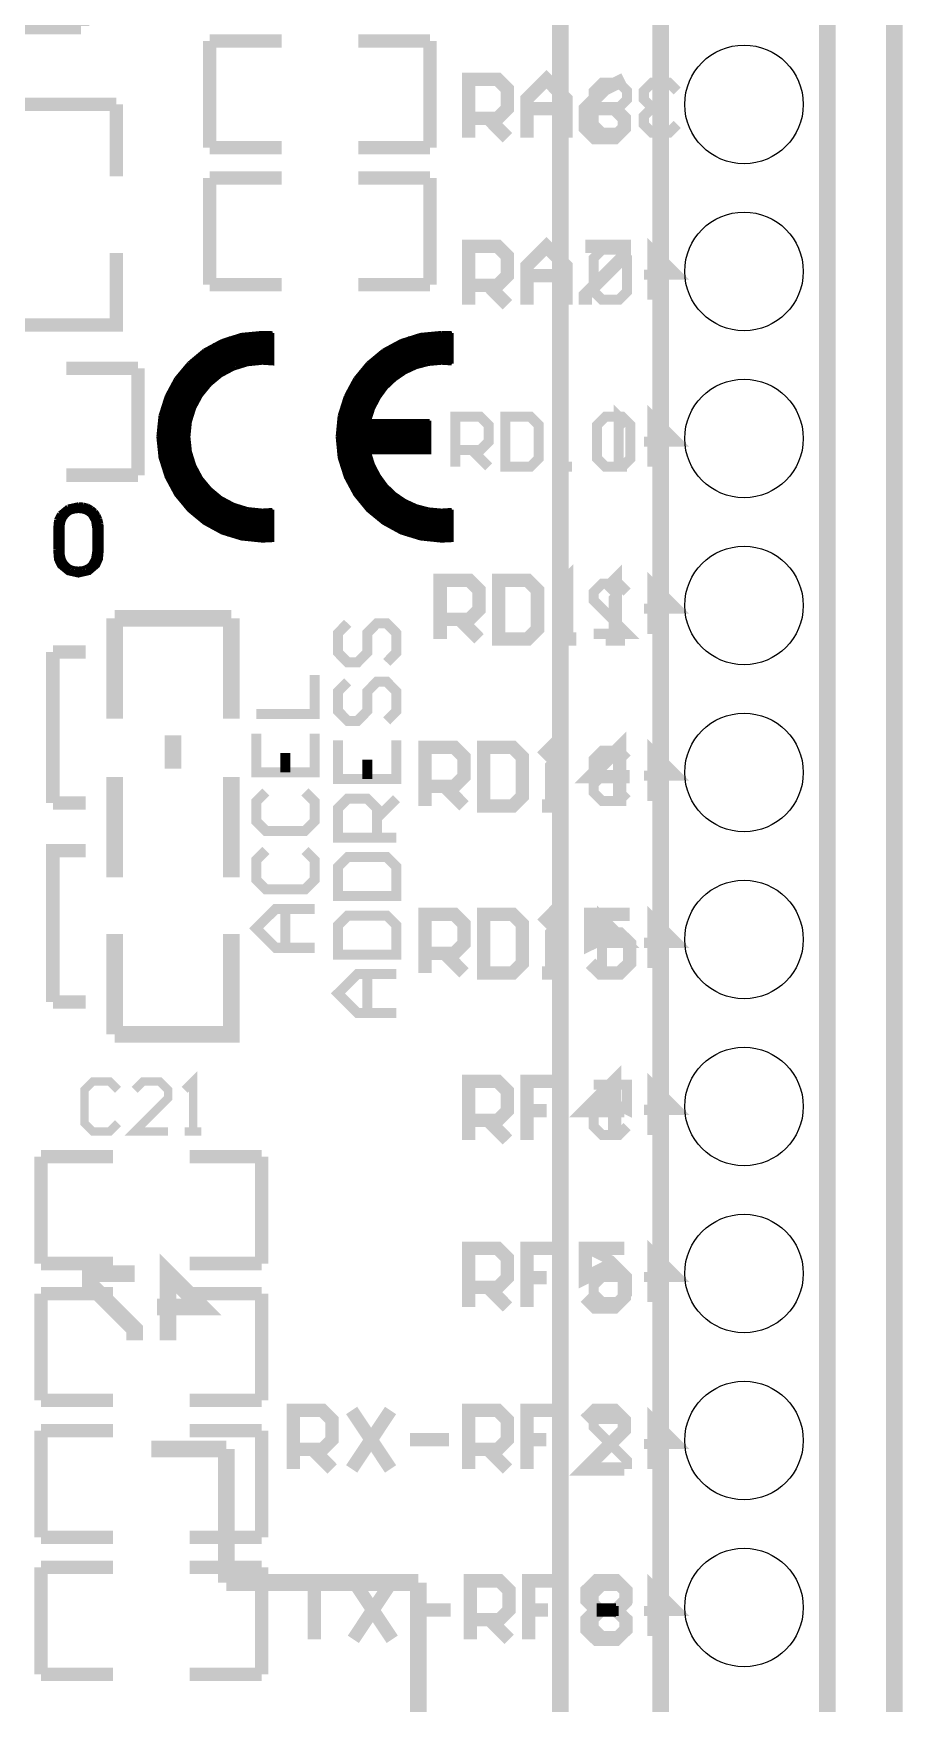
# Model space of a CAD drawing. Extents: x -0.81 to 1.58, y -0.19 to 3.
# Drawn here: x 1.059 to 1.58, y 0.552 to 1.553 of the extents above; entities that cross this region are included whole.
import ezdxf

# ---------------------------------------------------------------- set-up
doc = ezdxf.new("R2010")
doc.units = 0
doc.layers.get('0').update_dxf_attribs({"linetype": 'CONTINUOUS'})
for name, color, linetype in [('MIKROMEDIAFORDSPIC33EP_V100_GM1', 12, 'CONTINUOUS'), ('MIKROMEDIAFORPIC32_V110_GBO', 3, 'CONTINUOUS'), ('MIKROMEDIAFORPIC32_V110_GBS', 5, 'CONTINUOUS'), ('MIKROMEDIAFORPIC32_V110_GKO', 9, 'CONTINUOUS'), ('MIKROMEDIAFORPIC32_V110_GTO', 11, 'CONTINUOUS')]:
    doc.layers.add(name, color=color, linetype=linetype)

# ---------------------------------------------------------------- blocks, each defined once
blk = doc.blocks.new('ROUND_209')
blk.add_circle((0, 0), 0.0355)

msp = doc.modelspace()

# ---------------------------------------------------------------- linework, layer by layer
at = {"layer": 'MIKROMEDIAFORDSPIC33EP_V100_GM1', "const_width": 0.01}
for points in [[(1.375, 0.095), (1.375, 2.825)], [(1.13, 0.705), (1.175, 0.705)], [(1.175, 0.625), (1.175, 0.705)], [(1.175, 0.625), (1.29, 0.625)], [(1.29, 0.515), (1.29, 0.625)]]:
    msp.add_lwpolyline(points, dxfattribs=at)
at = {"layer": 'MIKROMEDIAFORPIC32_V110_GBO'}
for points, const_width in [([(1.415, 1.498), (1.41, 1.493), (1.4, 1.493), (1.395, 1.498), (1.395, 1.518), (1.4, 1.523), (1.41, 1.523), (1.415, 1.518), (1.415, 1.513), (1.41, 1.508), (1.395, 1.508)], 0.006), ([(1.445, 1.518), (1.44, 1.523), (1.43, 1.523), (1.425, 1.518), (1.425, 1.513), (1.43, 1.508), (1.435, 1.508), (1.43, 1.508), (1.425, 1.503), (1.425, 1.498), (1.43, 1.493), (1.44, 1.493), (1.445, 1.498)], 0.006), ([(1.43, 1.393), (1.43, 1.423), (1.445, 1.408), (1.425, 1.408)], 0.006), ([(1.415, 1.418), (1.41, 1.423), (1.4, 1.423), (1.395, 1.418), (1.395, 1.398), (1.4, 1.393), (1.41, 1.393), (1.415, 1.398), (1.415, 1.418)], 0.006), ([(1.415, 1.293), (1.405, 1.293), (1.41, 1.293), (1.41, 1.323), (1.415, 1.318)], 0.006), ([(1.43, 1.293), (1.43, 1.323), (1.445, 1.308), (1.425, 1.308)], 0.006), ([(1.43, 1.193), (1.43, 1.223), (1.445, 1.208), (1.425, 1.208)], 0.006), ([(1.395, 1.193), (1.415, 1.193), (1.395, 1.213), (1.395, 1.218), (1.4, 1.223), (1.41, 1.223), (1.415, 1.218)], 0.006), ([(1.43, 1.093), (1.43, 1.123), (1.445, 1.108), (1.425, 1.108)], 0.006), ([(1.415, 1.118), (1.41, 1.123), (1.4, 1.123), (1.395, 1.118), (1.395, 1.113), (1.4, 1.108), (1.405, 1.108), (1.4, 1.108), (1.395, 1.103), (1.395, 1.098), (1.4, 1.093), (1.41, 1.093), (1.415, 1.098)], 0.006), ([(1.4, 0.993), (1.4, 1.023), (1.415, 1.008), (1.395, 1.008)], 0.006), ([(1.43, 0.993), (1.43, 1.023), (1.445, 1.008), (1.425, 1.008)], 0.006), ([(1.43, 0.893), (1.43, 0.923), (1.445, 0.908), (1.425, 0.908)], 0.006), ([(1.395, 0.923), (1.415, 0.923), (1.415, 0.908), (1.405, 0.913), (1.4, 0.913), (1.395, 0.908), (1.395, 0.898), (1.4, 0.893), (1.41, 0.893), (1.415, 0.898)], 0.006), ([(1.43, 0.793), (1.43, 0.823), (1.445, 0.808), (1.425, 0.808)], 0.006), ([(1.14, 0.77), (1.14, 0.81), (1.16, 0.79), (1.1333, 0.79)], 0.01), ([(1.395, 0.823), (1.405, 0.818), (1.415, 0.808), (1.415, 0.798), (1.41, 0.793), (1.4, 0.793), (1.395, 0.798), (1.395, 0.803), (1.4, 0.808), (1.415, 0.808)], 0.006), ([(1.12, 0.81), (1.0934, 0.81), (1.0934, 0.8033), (1.12, 0.7767), (1.12, 0.77)], 0.01), ([(1.43, 0.693), (1.43, 0.723), (1.445, 0.708), (1.425, 0.708)], 0.006), ([(1.415, 0.723), (1.395, 0.723), (1.395, 0.718), (1.415, 0.698), (1.415, 0.693)], 0.006), ([(1.13, 0.705), (1.175, 0.705)], 0.01), ([(1.175, 0.625), (1.175, 0.705)], 0.01), ([(1.43, 0.593), (1.43, 0.623), (1.445, 0.608), (1.425, 0.608)], 0.006), ([(1.175, 0.625), (1.29, 0.625)], 0.01), ([(1.29, 0.515), (1.29, 0.625)], 0.01), ([(1.415, 0.618), (1.41, 0.623), (1.4, 0.623), (1.395, 0.618), (1.395, 0.613), (1.4, 0.608), (1.395, 0.603), (1.395, 0.598), (1.4, 0.593), (1.41, 0.593), (1.415, 0.598), (1.415, 0.603), (1.41, 0.608), (1.415, 0.613), (1.415, 0.618)], 0.006), ([(1.41, 0.608), (1.4, 0.608)], 0.006)]:
    msp.add_lwpolyline(points, dxfattribs=dict(at, const_width=const_width))
at = {"layer": 'MIKROMEDIAFORPIC32_V110_GKO', "const_width": 0.01}
msp.add_lwpolyline([(1.575, 0.01), (1.575, 2.91)], dxfattribs=at)
at = {"layer": 'MIKROMEDIAFORPIC32_V110_GTO'}
for points, const_width in [([(1.435, 2.76), (1.435, 0.16)], 0.01), ([(1.535, 0.16), (1.535, 2.76)], 0.01), ([(1.0879, 1.607), (1.0879, 1.557)], 0.01), ([(1.0379, 1.557), (1.0879, 1.557)], 0.01), ([(1.165, 1.548), (1.208, 1.548)], 0.008), ([(1.165, 1.484), (1.165, 1.548)], 0.008), ([(1.254, 1.548), (1.297, 1.548)], 0.008), ([(1.297, 1.484), (1.297, 1.548)], 0.008), ([(1.355, 1.49), (1.355, 1.5133), (1.3667, 1.525), (1.3783, 1.5133), (1.3783, 1.49), (1.3783, 1.5075), (1.355, 1.5075)], 0.008), ([(1.32, 1.49), (1.32, 1.525), (1.3375, 1.525), (1.3433, 1.5192), (1.3433, 1.5075), (1.3375, 1.5017), (1.32, 1.5017)], 0.008), ([(1.4133, 1.525), (1.4016, 1.5192), (1.39, 1.5075), (1.39, 1.4958), (1.3958, 1.49), (1.4075, 1.49), (1.4133, 1.4958), (1.4133, 1.5017), (1.4075, 1.5075), (1.39, 1.5075)], 0.008), ([(1.045, 1.51), (1.109, 1.51)], 0.008), ([(1.109, 1.467), (1.109, 1.51)], 0.008), ([(1.3317, 1.5017), (1.3433, 1.49)], 0.008), ([(1.165, 1.484), (1.208, 1.484)], 0.008), ([(1.254, 1.484), (1.297, 1.484)], 0.008), ([(1.165, 1.466), (1.208, 1.466)], 0.008), ([(1.165, 1.402), (1.165, 1.466)], 0.008), ([(1.254, 1.466), (1.297, 1.466)], 0.008), ([(1.297, 1.402), (1.297, 1.466)], 0.008), ([(1.355, 1.39), (1.355, 1.4133), (1.3667, 1.425), (1.3783, 1.4133), (1.3783, 1.39), (1.3783, 1.4075), (1.355, 1.4075)], 0.008), ([(1.045, 1.378), (1.109, 1.378), (1.109, 1.421)], 0.008), ([(1.32, 1.39), (1.32, 1.425), (1.3375, 1.425), (1.3433, 1.4192), (1.3433, 1.4075), (1.3375, 1.4017), (1.32, 1.4017)], 0.008), ([(1.39, 1.425), (1.4133, 1.425), (1.4133, 1.4192), (1.39, 1.3958), (1.39, 1.39)], 0.008), ([(1.165, 1.402), (1.208, 1.402)], 0.008), ([(1.254, 1.402), (1.297, 1.402)], 0.008), ([(1.3317, 1.4017), (1.3433, 1.39)], 0.008), ([(1.1524, 1.311), (1.1533, 1.3199), (1.1559, 1.3282), (1.1599, 1.3356), (1.1653, 1.3422), (1.1718, 1.3476), (1.1793, 1.3516), (1.1876, 1.3542), (1.1965, 1.3551), (1.2026, 1.3547), (1.2026, 1.3732)], 0.002), ([(1.1722, 1.3685), (1.1839, 1.3722)], 0.002), ([(1.1764, 1.3701), (1.2026, 1.3701)], 0.002), ([(1.1837, 1.3721), (1.2026, 1.3721)], 0.002), ([(1.1839, 1.3722), (1.1965, 1.3734)], 0.002), ([(1.1965, 1.3734), (1.2026, 1.3732)], 0.002), ([(1.2795, 1.3685), (1.2912, 1.3722)], 0.002), ([(1.2837, 1.3701), (1.31, 1.3701)], 0.002), ([(1.291, 1.3721), (1.31, 1.3721)], 0.002), ([(1.2912, 1.3722), (1.3038, 1.3734)], 0.002), ([(1.3038, 1.3734), (1.31, 1.3732)], 0.002), ([(1.31, 1.3732), (1.31, 1.3547)], 0.002), ([(1.1524, 1.3551), (1.1616, 1.3628)], 0.002), ([(1.158, 1.3601), (1.2026, 1.3601)], 0.002), ([(1.1607, 1.3621), (1.2026, 1.3621)], 0.002), ([(1.1616, 1.3628), (1.1722, 1.3685)], 0.002), ([(1.1637, 1.3641), (1.2026, 1.3641)], 0.002), ([(1.1672, 1.3661), (1.2026, 1.3661)], 0.002), ([(1.1713, 1.3681), (1.2026, 1.3681)], 0.002), ([(1.2596, 1.3551), (1.2689, 1.3628)], 0.002), ([(1.2653, 1.3601), (1.31, 1.3601)], 0.002), ([(1.268, 1.3621), (1.31, 1.3621)], 0.002), ([(1.2689, 1.3628), (1.2795, 1.3685)], 0.002), ([(1.271, 1.3641), (1.31, 1.3641)], 0.002), ([(1.2745, 1.3661), (1.31, 1.3661)], 0.002), ([(1.2786, 1.3681), (1.31, 1.3681)], 0.002), ([(1.079, 1.352), (1.122, 1.352)], 0.008), ([(1.122, 1.288), (1.122, 1.352)], 0.008), ([(1.1447, 1.3459), (1.1524, 1.3551)], 0.002), ([(1.1479, 1.3501), (1.1761, 1.3501)], 0.002), ([(1.1496, 1.3521), (1.1806, 1.3521)], 0.002), ([(1.1514, 1.3541), (1.1872, 1.3541)], 0.002), ([(1.1534, 1.3561), (1.2026, 1.3561)], 0.002), ([(1.1556, 1.3581), (1.2026, 1.3581)], 0.002), ([(1.252, 1.3459), (1.2596, 1.3551)], 0.002), ([(1.2552, 1.3501), (1.2835, 1.3501)], 0.002), ([(1.2568, 1.3521), (1.2879, 1.3521)], 0.002), ([(1.2587, 1.3541), (1.2945, 1.3541)], 0.002), ([(1.2607, 1.3561), (1.31, 1.3561)], 0.002), ([(1.2607, 1.3206), (1.263, 1.3277), (1.2664, 1.3343), (1.2707, 1.3402), (1.276, 1.3452), (1.2821, 1.3494), (1.2888, 1.3525), (1.2961, 1.3544), (1.3038, 1.3551), (1.31, 1.3547)], 0.002), ([(1.2629, 1.3581), (1.31, 1.3581)], 0.002), ([(1.139, 1.3353), (1.1447, 1.3459)], 0.002), ([(1.1413, 1.3401), (1.1634, 1.3401)], 0.002), ([(1.1424, 1.3421), (1.1653, 1.3421)], 0.002), ([(1.1436, 1.3441), (1.1674, 1.3441)], 0.002), ([(1.1449, 1.3461), (1.1698, 1.3461)], 0.002), ([(1.1463, 1.3481), (1.1727, 1.3481)], 0.002), ([(1.2463, 1.3353), (1.252, 1.3459)], 0.002), ([(1.2486, 1.3401), (1.2707, 1.3401)], 0.002), ([(1.2497, 1.3421), (1.2726, 1.3421)], 0.002), ([(1.2509, 1.3441), (1.2747, 1.3441)], 0.002), ([(1.2522, 1.3461), (1.2772, 1.3461)], 0.002), ([(1.2536, 1.3481), (1.28, 1.3481)], 0.002), ([(1.1353, 1.3236), (1.139, 1.3353)], 0.002), ([(1.137, 1.3301), (1.1568, 1.3301)], 0.002), ([(1.1377, 1.3321), (1.1578, 1.3321)], 0.002), ([(1.1385, 1.3341), (1.159, 1.3341)], 0.002), ([(1.1393, 1.3361), (1.1603, 1.3361)], 0.002), ([(1.1403, 1.3381), (1.1617, 1.3381)], 0.002), ([(1.2426, 1.3236), (1.2463, 1.3353)], 0.002), ([(1.2444, 1.3301), (1.2641, 1.3301)], 0.002), ([(1.245, 1.3321), (1.2651, 1.3321)], 0.002), ([(1.2458, 1.3341), (1.2663, 1.3341)], 0.002), ([(1.2466, 1.3361), (1.2676, 1.3361)], 0.002), ([(1.2476, 1.3381), (1.2691, 1.3381)], 0.002), ([(1.372, 1.293), (1.382, 1.293), (1.377, 1.293), (1.377, 1.323), (1.372, 1.318)], 0.006), ([(1.134, 1.311), (1.1353, 1.3236)], 0.002), ([(1.1347, 1.3201), (1.1533, 1.3201)], 0.002), ([(1.135, 1.3221), (1.1538, 1.3221)], 0.002), ([(1.1354, 1.3241), (1.1544, 1.3241)], 0.002), ([(1.1359, 1.3261), (1.1551, 1.3261)], 0.002), ([(1.1364, 1.3281), (1.1559, 1.3281)], 0.002), ([(1.2414, 1.311), (1.2426, 1.3236)], 0.002), ([(1.242, 1.3201), (1.2968, 1.3201)], 0.002), ([(1.2424, 1.3221), (1.2611, 1.3221)], 0.002), ([(1.2427, 1.3241), (1.2617, 1.3241)], 0.002), ([(1.2432, 1.3261), (1.2624, 1.3261)], 0.002), ([(1.2437, 1.3281), (1.2632, 1.3281)], 0.002), ([(1.2607, 1.3015), (1.2968, 1.3015), (1.2968, 1.3206)], 0.002), ([(1.2607, 1.3206), (1.2968, 1.3206)], 0.002), ([(1.312, 1.293), (1.312, 1.323), (1.327, 1.323), (1.332, 1.318), (1.332, 1.308), (1.327, 1.303), (1.312, 1.303)], 0.006), ([(1.342, 1.323), (1.342, 1.293), (1.357, 1.293), (1.362, 1.298), (1.362, 1.318), (1.357, 1.323), (1.342, 1.323)], 0.006), ([(1.397, 1.318), (1.402, 1.323), (1.412, 1.323), (1.417, 1.318), (1.417, 1.298), (1.412, 1.293), (1.402, 1.293), (1.397, 1.298), (1.397, 1.318)], 0.006), ([(1.134, 1.311), (1.1353, 1.2985), (1.139, 1.2868), (1.1447, 1.2762), (1.1524, 1.2669), (1.1616, 1.2593), (1.1722, 1.2535), (1.1839, 1.2499), (1.1965, 1.2486), (1.2026, 1.2489), (1.2026, 1.2674)], 0.002), ([(1.1341, 1.3141), (1.1525, 1.3141)], 0.002), ([(1.1341, 1.3121), (1.1524, 1.3121)], 0.002), ([(1.1341, 1.3101), (1.1524, 1.3101)], 0.002), ([(1.1343, 1.3161), (1.1527, 1.3161)], 0.002), ([(1.1345, 1.3181), (1.153, 1.3181)], 0.002), ([(1.1524, 1.311), (1.1533, 1.3022)], 0.002), ([(1.2414, 1.3141), (1.2968, 1.3141)], 0.002), ([(1.2414, 1.3121), (1.2968, 1.3121)], 0.002), ([(1.2414, 1.311), (1.2426, 1.2985), (1.2463, 1.2868), (1.252, 1.2762), (1.2596, 1.2669), (1.2689, 1.2593), (1.2795, 1.2535), (1.2912, 1.2499), (1.3038, 1.2486), (1.31, 1.2489), (1.31, 1.2674)], 0.002), ([(1.2414, 1.3101), (1.2968, 1.3101)], 0.002), ([(1.2416, 1.3161), (1.2968, 1.3161)], 0.002), ([(1.2418, 1.3181), (1.2968, 1.3181)], 0.002), ([(1.1341, 1.3081), (1.1525, 1.3081)], 0.002), ([(1.1342, 1.3061), (1.1527, 1.3061)], 0.002), ([(1.1344, 1.3041), (1.1529, 1.3041)], 0.002), ([(1.1347, 1.3021), (1.1533, 1.3021)], 0.002), ([(1.135, 1.3001), (1.1538, 1.3001)], 0.002), ([(1.1533, 1.3022), (1.1559, 1.2939)], 0.002), ([(1.2414, 1.3081), (1.2968, 1.3081)], 0.002), ([(1.2416, 1.3061), (1.2968, 1.3061)], 0.002), ([(1.2417, 1.3041), (1.2968, 1.3041)], 0.002), ([(1.242, 1.3021), (1.2968, 1.3021)], 0.002), ([(1.2423, 1.3001), (1.2611, 1.3001)], 0.002), ([(1.2607, 1.3015), (1.263, 1.2943)], 0.002), ([(1.322, 1.303), (1.332, 1.293)], 0.006), ([(1.079, 1.288), (1.122, 1.288)], 0.008), ([(1.1354, 1.2981), (1.1543, 1.2981)], 0.002), ([(1.1359, 1.2961), (1.155, 1.2961)], 0.002), ([(1.1364, 1.2941), (1.1558, 1.2941)], 0.002), ([(1.137, 1.2921), (1.1567, 1.2921)], 0.002), ([(1.1377, 1.2901), (1.1577, 1.2901)], 0.002), ([(1.1559, 1.2939), (1.1599, 1.2864)], 0.002), ([(1.2427, 1.2981), (1.2616, 1.2981)], 0.002), ([(1.2432, 1.2961), (1.2623, 1.2961)], 0.002), ([(1.2437, 1.2941), (1.2631, 1.2941)], 0.002), ([(1.2443, 1.2921), (1.264, 1.2921)], 0.002), ([(1.245, 1.2901), (1.265, 1.2901)], 0.002), ([(1.263, 1.2943), (1.2664, 1.2878)], 0.002), ([(1.1384, 1.2881), (1.1589, 1.2881)], 0.002), ([(1.1393, 1.2861), (1.1602, 1.2861)], 0.002), ([(1.1402, 1.2841), (1.1616, 1.2841)], 0.002), ([(1.1412, 1.2821), (1.1633, 1.2821)], 0.002), ([(1.1423, 1.2801), (1.1651, 1.2801)], 0.002), ([(1.1599, 1.2864), (1.1653, 1.2799)], 0.002), ([(1.1653, 1.2799), (1.1718, 1.2745)], 0.002), ([(1.2457, 1.2881), (1.2661, 1.2881)], 0.002), ([(1.2466, 1.2861), (1.2674, 1.2861)], 0.002), ([(1.2475, 1.2841), (1.2689, 1.2841)], 0.002), ([(1.2485, 1.2821), (1.2705, 1.2821)], 0.002), ([(1.2496, 1.2801), (1.2724, 1.2801)], 0.002), ([(1.2664, 1.2878), (1.2707, 1.2819)], 0.002), ([(1.2707, 1.2819), (1.276, 1.2768)], 0.002), ([(1.0751, 1.2649), (1.08, 1.2689)], 0.003), ([(1.08, 1.2689), (1.0863, 1.2703)], 0.003), ([(1.0801, 1.269), (1.0928, 1.269)], 0.003), ([(1.0863, 1.2703), (1.0893, 1.2701)], 0.003), ([(1.0893, 1.2701), (1.092, 1.2694)], 0.003), ([(1.092, 1.2694), (1.0944, 1.2681)], 0.003), ([(1.1435, 1.2781), (1.1672, 1.2781)], 0.002), ([(1.1448, 1.2761), (1.1696, 1.2761)], 0.002), ([(1.1462, 1.2741), (1.1725, 1.2741)], 0.002), ([(1.1477, 1.2721), (1.1759, 1.2721)], 0.002), ([(1.1494, 1.2701), (1.1802, 1.2701)], 0.002), ([(1.1718, 1.2745), (1.1793, 1.2705)], 0.002), ([(1.1793, 1.2705), (1.1876, 1.2679)], 0.002), ([(1.2508, 1.2781), (1.2745, 1.2781)], 0.002), ([(1.2521, 1.2761), (1.2769, 1.2761)], 0.002), ([(1.2535, 1.2741), (1.2798, 1.2741)], 0.002), ([(1.255, 1.2721), (1.2831, 1.2721)], 0.002), ([(1.2567, 1.2701), (1.2875, 1.2701)], 0.002), ([(1.276, 1.2768), (1.2821, 1.2727)], 0.002), ([(1.2821, 1.2727), (1.2888, 1.2696)], 0.002), ([(1.2888, 1.2696), (1.2961, 1.2677)], 0.002), ([(1.0727, 1.2553), (1.0732, 1.2612)], 0.003), ([(1.073, 1.26), (1.0771, 1.26)], 0.003), ([(1.0732, 1.2612), (1.0751, 1.2649)], 0.003), ([(1.0739, 1.263), (1.0784, 1.263)], 0.003), ([(1.076, 1.266), (1.0821, 1.266)], 0.003), ([(1.0766, 1.2424), (1.0766, 1.2561), (1.0767, 1.2585), (1.0772, 1.2606), (1.078, 1.2624), (1.0792, 1.2639), (1.0806, 1.2652), (1.0822, 1.2661), (1.0842, 1.2666), (1.0863, 1.2668), (1.0885, 1.2666), (1.0904, 1.2661), (1.092, 1.2652), (1.0935, 1.264), (1.0954, 1.2606), (1.0961, 1.2562)], 0.003), ([(1.0905, 1.266), (1.0967, 1.266)], 0.003), ([(1.0942, 1.263), (1.0986, 1.263)], 0.003), ([(1.0944, 1.2681), (1.0964, 1.2664)], 0.003), ([(1.0956, 1.26), (1.0996, 1.26)], 0.003), ([(1.0964, 1.2664), (1.098, 1.2642)], 0.003), ([(1.098, 1.2642), (1.0991, 1.2617)], 0.003), ([(1.0991, 1.2617), (1.0998, 1.2588)], 0.003), ([(1.0998, 1.2588), (1.1, 1.2555)], 0.003), ([(1.1512, 1.2681), (1.1866, 1.2681)], 0.002), ([(1.1532, 1.2661), (1.2026, 1.2661)], 0.002), ([(1.1554, 1.2641), (1.2026, 1.2641)], 0.002), ([(1.1578, 1.2621), (1.2026, 1.2621)], 0.002), ([(1.1604, 1.2601), (1.2026, 1.2601)], 0.002), ([(1.1876, 1.2679), (1.1965, 1.267)], 0.002), ([(1.1965, 1.267), (1.2026, 1.2674)], 0.002), ([(1.2585, 1.2681), (1.2939, 1.2681)], 0.002), ([(1.2605, 1.2661), (1.31, 1.2661)], 0.002), ([(1.2627, 1.2641), (1.31, 1.2641)], 0.002), ([(1.265, 1.2621), (1.31, 1.2621)], 0.002), ([(1.2677, 1.2601), (1.31, 1.2601)], 0.002), ([(1.2961, 1.2677), (1.3038, 1.267)], 0.002), ([(1.3038, 1.267), (1.31, 1.2674)], 0.002), ([(1.0727, 1.257), (1.0766, 1.257)], 0.003), ([(1.0727, 1.2433), (1.0732, 1.2375), (1.075, 1.2337), (1.08, 1.2296), (1.0863, 1.2282), (1.0929, 1.2297), (1.0978, 1.2339), (1.0995, 1.2377), (1.1, 1.2431), (1.1, 1.2555)], 0.003), ([(1.0727, 1.2433), (1.0727, 1.2553)], 0.003), ([(1.0727, 1.254), (1.0766, 1.254)], 0.003), ([(1.0727, 1.251), (1.0766, 1.251)], 0.003), ([(1.096, 1.257), (1.1, 1.257)], 0.003), ([(1.0961, 1.2423), (1.0961, 1.2562)], 0.003), ([(1.0961, 1.254), (1.1, 1.254)], 0.003), ([(1.0961, 1.251), (1.1, 1.251)], 0.003), ([(1.1634, 1.2581), (1.2026, 1.2581)], 0.002), ([(1.1668, 1.2561), (1.2026, 1.2561)], 0.002), ([(1.1708, 1.2541), (1.2026, 1.2541)], 0.002), ([(1.1758, 1.2521), (1.2026, 1.2521)], 0.002), ([(1.1827, 1.2501), (1.2026, 1.2501)], 0.002), ([(1.2707, 1.2581), (1.31, 1.2581)], 0.002), ([(1.2741, 1.2561), (1.31, 1.2561)], 0.002), ([(1.2781, 1.2541), (1.31, 1.2541)], 0.002), ([(1.2831, 1.2521), (1.31, 1.2521)], 0.002), ([(1.29, 1.2501), (1.31, 1.2501)], 0.002), ([(1.0727, 1.248), (1.0766, 1.248)], 0.003), ([(1.0727, 1.245), (1.0766, 1.245)], 0.003), ([(1.0727, 1.242), (1.0766, 1.242)], 0.003), ([(1.0729, 1.239), (1.0769, 1.239)], 0.003), ([(1.0766, 1.2424), (1.0767, 1.24)], 0.003), ([(1.0767, 1.24), (1.0772, 1.2379)], 0.003), ([(1.0954, 1.2379), (1.0961, 1.2423)], 0.003), ([(1.0957, 1.239), (1.0998, 1.239)], 0.003), ([(1.0961, 1.248), (1.1, 1.248)], 0.003), ([(1.0961, 1.245), (1.1, 1.245)], 0.003), ([(1.0961, 1.242), (1.1, 1.242)], 0.003), ([(1.0737, 1.236), (1.0781, 1.236)], 0.003), ([(1.0756, 1.233), (1.0811, 1.233)], 0.003), ([(1.0772, 1.2379), (1.078, 1.2361)], 0.003), ([(1.078, 1.2361), (1.0792, 1.2346)], 0.003), ([(1.0792, 1.2346), (1.0806, 1.2333)], 0.003), ([(1.0793, 1.23), (1.0935, 1.23)], 0.003), ([(1.0806, 1.2333), (1.0822, 1.2325)], 0.003), ([(1.0822, 1.2325), (1.0842, 1.2319)], 0.003), ([(1.0842, 1.2319), (1.0863, 1.2318)], 0.003), ([(1.0863, 1.2318), (1.0885, 1.2319)], 0.003), ([(1.0885, 1.2319), (1.0904, 1.2325)], 0.003), ([(1.0904, 1.2325), (1.0921, 1.2333)], 0.003), ([(1.0915, 1.233), (1.0971, 1.233)], 0.003), ([(1.0921, 1.2333), (1.0935, 1.2345)], 0.003), ([(1.0935, 1.2345), (1.0954, 1.2379)], 0.003), ([(1.0946, 1.236), (1.099, 1.236)], 0.003), ([(1.373, 1.19), (1.3846, 1.19), (1.3788, 1.19), (1.3788, 1.225), (1.373, 1.2192)], 0.008), ([(1.4021, 1.19), (1.4138, 1.19), (1.408, 1.19), (1.408, 1.225), (1.4021, 1.2192)], 0.008), ([(1.303, 1.19), (1.303, 1.225), (1.3205, 1.225), (1.3263, 1.2192), (1.3263, 1.2075), (1.3205, 1.2017), (1.303, 1.2017)], 0.008), ([(1.338, 1.225), (1.338, 1.19), (1.3555, 1.19), (1.3613, 1.1958), (1.3613, 1.2192), (1.3555, 1.225), (1.338, 1.225)], 0.008), ([(1.108, 1.2022), (1.178, 1.2022)], 0.01), ([(1.108, 1.1422), (1.108, 1.2022)], 0.01), ([(1.178, 1.1422), (1.178, 1.2022)], 0.01), ([(1.2476, 1.1993), (1.2418, 1.1934), (1.2418, 1.1818), (1.2476, 1.1759), (1.2535, 1.1759), (1.2593, 1.1818), (1.2593, 1.1934), (1.2651, 1.1993), (1.271, 1.1993), (1.2768, 1.1934), (1.2768, 1.1818), (1.271, 1.1759)], 0.006), ([(1.3147, 1.2017), (1.3263, 1.19)], 0.008), ([(1.071, 1.1822), (1.0906, 1.1822)], 0.008), ([(1.071, 1.0917), (1.071, 1.1822)], 0.008), ([(1.1928, 1.145), (1.2278, 1.145), (1.2278, 1.1683)], 0.006), ([(1.2476, 1.1643), (1.2418, 1.1584), (1.2418, 1.1468), (1.2476, 1.1409), (1.2535, 1.1409), (1.2593, 1.1468), (1.2593, 1.1584), (1.2651, 1.1643), (1.271, 1.1643), (1.2768, 1.1584), (1.2768, 1.1468), (1.271, 1.1409)], 0.006), ([(1.143, 1.1122), (1.143, 1.1322)], 0.01), ([(1.1928, 1.1333), (1.1928, 1.11), (1.2278, 1.11), (1.2278, 1.1333)], 0.006), ([(1.2418, 1.1293), (1.2418, 1.106), (1.2768, 1.106), (1.2768, 1.1293)], 0.006), ([(1.364, 1.09), (1.3756, 1.09), (1.3698, 1.09), (1.3698, 1.125), (1.364, 1.1192)], 0.008), ([(1.4106, 1.09), (1.4106, 1.125), (1.3931, 1.1075), (1.4165, 1.1075)], 0.008), ([(1.2103, 1.11), (1.2103, 1.1216)], 0.006), ([(1.2593, 1.106), (1.2593, 1.1176)], 0.006), ([(1.294, 1.09), (1.294, 1.125), (1.3115, 1.125), (1.3173, 1.1192), (1.3173, 1.1075), (1.3115, 1.1017), (1.294, 1.1017)], 0.008), ([(1.329, 1.125), (1.329, 1.09), (1.3465, 1.09), (1.3523, 1.0958), (1.3523, 1.1192), (1.3465, 1.125), (1.329, 1.125)], 0.008), ([(1.108, 1.0472), (1.108, 1.1072)], 0.01), ([(1.178, 1.0472), (1.178, 1.1072)], 0.01), ([(1.1986, 1.0983), (1.1928, 1.0925), (1.1928, 1.0808), (1.1986, 1.075), (1.222, 1.075), (1.2278, 1.0808), (1.2278, 1.0925), (1.222, 1.0983)], 0.006), ([(1.3057, 1.1017), (1.3173, 1.09)], 0.008), ([(1.071, 1.0917), (1.0906, 1.0917)], 0.008), ([(1.2768, 1.071), (1.2418, 1.071), (1.2418, 1.0885), (1.2476, 1.0943), (1.2593, 1.0943), (1.2651, 1.0885), (1.2651, 1.071)], 0.006), ([(1.2651, 1.0826), (1.2768, 1.0943)], 0.006), ([(1.071, 0.9726), (1.071, 1.0631), (1.0906, 1.0631)], 0.008), ([(1.1986, 1.0633), (1.1928, 1.0575), (1.1928, 1.0458), (1.1986, 1.04), (1.222, 1.04), (1.2278, 1.0458), (1.2278, 1.0575), (1.222, 1.0633)], 0.006), ([(1.2418, 1.036), (1.2768, 1.036), (1.2768, 1.0535), (1.271, 1.0593), (1.2476, 1.0593), (1.2418, 1.0535), (1.2418, 1.036)], 0.006), ([(1.2278, 1.005), (1.2045, 1.005), (1.1928, 1.0167), (1.2045, 1.0283), (1.2278, 1.0283), (1.2103, 1.0283), (1.2103, 1.005)], 0.006), ([(1.364, 0.99), (1.3756, 0.99), (1.3698, 0.99), (1.3698, 1.025), (1.364, 1.0192)], 0.008), ([(1.2418, 1.001), (1.2768, 1.001), (1.2768, 1.0185), (1.271, 1.0243), (1.2476, 1.0243), (1.2418, 1.0185), (1.2418, 1.001)], 0.006), ([(1.294, 0.99), (1.294, 1.025), (1.3115, 1.025), (1.3173, 1.0192), (1.3173, 1.0075), (1.3115, 1.0017), (1.294, 1.0017)], 0.008), ([(1.329, 1.025), (1.329, 0.99), (1.3465, 0.99), (1.3523, 0.9958), (1.3523, 1.0192), (1.3465, 1.025), (1.329, 1.025)], 0.008), ([(1.4165, 1.025), (1.3931, 1.025), (1.3931, 1.0075), (1.4048, 1.0133), (1.4106, 1.0133), (1.4165, 1.0075), (1.4165, 0.9958), (1.4106, 0.99), (1.399, 0.99), (1.3931, 0.9958)], 0.008), ([(1.108, 0.9532), (1.108, 1.0132)], 0.01), ([(1.108, 0.9532), (1.178, 0.9532), (1.178, 1.0132)], 0.01), ([(1.3057, 1.0017), (1.3173, 0.99)], 0.008), ([(1.2768, 0.966), (1.2535, 0.966), (1.2418, 0.9777), (1.2535, 0.9893), (1.2768, 0.9893), (1.2593, 0.9893), (1.2593, 0.966)], 0.006), ([(1.071, 0.9726), (1.0906, 0.9726)], 0.008), ([(1.15, 0.895), (1.16, 0.895), (1.155, 0.895), (1.155, 0.925), (1.15, 0.92)], 0.005), ([(1.4075, 0.89), (1.4075, 0.925), (1.39, 0.9075), (1.4133, 0.9075)], 0.008), ([(1.11, 0.92), (1.105, 0.925), (1.095, 0.925), (1.09, 0.92), (1.09, 0.9), (1.095, 0.895), (1.105, 0.895), (1.11, 0.9)], 0.005), ([(1.14, 0.895), (1.12, 0.895), (1.14, 0.915), (1.14, 0.92), (1.135, 0.925), (1.125, 0.925), (1.12, 0.92)], 0.005), ([(1.32, 0.89), (1.32, 0.925), (1.3375, 0.925), (1.3433, 0.9192), (1.3433, 0.9075), (1.3375, 0.9017), (1.32, 0.9017)], 0.008), ([(1.3783, 0.925), (1.355, 0.925), (1.355, 0.9075), (1.3667, 0.9075), (1.355, 0.9075), (1.355, 0.89)], 0.008), ([(1.3317, 0.9017), (1.3433, 0.89)], 0.008), ([(1.064, 0.816), (1.064, 0.88)], 0.008), ([(1.064, 0.88), (1.107, 0.88)], 0.008), ([(1.153, 0.88), (1.196, 0.88)], 0.008), ([(1.196, 0.816), (1.196, 0.88)], 0.008), ([(1.32, 0.79), (1.32, 0.825), (1.3375, 0.825), (1.3433, 0.8192), (1.3433, 0.8075), (1.3375, 0.8017), (1.32, 0.8017)], 0.008), ([(1.3783, 0.825), (1.355, 0.825), (1.355, 0.8075), (1.3667, 0.8075), (1.355, 0.8075), (1.355, 0.79)], 0.008), ([(1.4133, 0.825), (1.39, 0.825), (1.39, 0.8075), (1.4016, 0.8133), (1.4075, 0.8133), (1.4133, 0.8075), (1.4133, 0.7958), (1.4075, 0.79), (1.3958, 0.79), (1.39, 0.7958)], 0.008), ([(1.064, 0.816), (1.107, 0.816)], 0.008), ([(1.153, 0.816), (1.196, 0.816)], 0.008), ([(1.064, 0.734), (1.064, 0.798)], 0.008), ([(1.064, 0.798), (1.107, 0.798)], 0.008), ([(1.153, 0.798), (1.196, 0.798)], 0.008), ([(1.196, 0.734), (1.196, 0.798)], 0.008), ([(1.3317, 0.8017), (1.3433, 0.79)], 0.008), ([(1.064, 0.734), (1.107, 0.734)], 0.008), ([(1.153, 0.734), (1.196, 0.734)], 0.008), ([(1.215, 0.693), (1.215, 0.728), (1.2325, 0.728), (1.2383, 0.7222), (1.2383, 0.7105), (1.2325, 0.7047), (1.215, 0.7047)], 0.008), ([(1.25, 0.728), (1.2733, 0.693)], 0.008), ([(1.2733, 0.728), (1.25, 0.693)], 0.008), ([(1.32, 0.693), (1.32, 0.728), (1.3375, 0.728), (1.3433, 0.7222), (1.3433, 0.7105), (1.3375, 0.7047), (1.32, 0.7047)], 0.008), ([(1.3783, 0.728), (1.355, 0.728), (1.355, 0.7105), (1.3666, 0.7105), (1.355, 0.7105), (1.355, 0.693)], 0.008), ([(1.4133, 0.693), (1.3899, 0.693), (1.4133, 0.7163), (1.4133, 0.7222), (1.4074, 0.728), (1.3958, 0.728), (1.3899, 0.7222)], 0.008), ([(1.064, 0.652), (1.064, 0.716)], 0.008), ([(1.064, 0.716), (1.107, 0.716)], 0.008), ([(1.153, 0.716), (1.196, 0.716)], 0.008), ([(1.196, 0.652), (1.196, 0.716)], 0.008), ([(1.285, 0.7105), (1.3083, 0.7105)], 0.008), ([(1.2267, 0.7047), (1.2383, 0.693)], 0.008), ([(1.3316, 0.7047), (1.3433, 0.693)], 0.008), ([(1.064, 0.652), (1.107, 0.652)], 0.008), ([(1.153, 0.652), (1.196, 0.652)], 0.008), ([(1.064, 0.634), (1.107, 0.634)], 0.008), ([(1.064, 0.57), (1.064, 0.634)], 0.008), ([(1.153, 0.634), (1.196, 0.634)], 0.008), ([(1.196, 0.57), (1.196, 0.634)], 0.008), ([(1.216, 0.626), (1.2393, 0.626), (1.2277, 0.626), (1.2277, 0.591)], 0.008), ([(1.251, 0.626), (1.2743, 0.591)], 0.008), ([(1.2743, 0.626), (1.251, 0.591)], 0.008), ([(1.321, 0.591), (1.321, 0.626), (1.3385, 0.626), (1.3443, 0.6202), (1.3443, 0.6085), (1.3385, 0.6027), (1.321, 0.6027)], 0.008), ([(1.3793, 0.626), (1.356, 0.626), (1.356, 0.6085), (1.3676, 0.6085), (1.356, 0.6085), (1.356, 0.591)], 0.008), ([(1.3909, 0.6202), (1.3968, 0.626), (1.4084, 0.626), (1.4143, 0.6202), (1.4143, 0.6143), (1.4084, 0.6085), (1.4143, 0.6027), (1.4143, 0.5968), (1.4084, 0.591), (1.3968, 0.591), (1.3909, 0.5968), (1.3909, 0.6027), (1.3968, 0.6085), (1.3909, 0.6143), (1.3909, 0.6202)], 0.008), ([(1.286, 0.6085), (1.3093, 0.6085)], 0.008), ([(1.3968, 0.6085), (1.4084, 0.6085)], 0.008), ([(1.3326, 0.6027), (1.3443, 0.591)], 0.008), ([(1.064, 0.57), (1.107, 0.57)], 0.008), ([(1.153, 0.57), (1.196, 0.57)], 0.008)]:
    msp.add_lwpolyline(points, dxfattribs=dict(at, const_width=const_width))

# ---------------------------------------------------------------- block references
at = {"layer": 'MIKROMEDIAFORPIC32_V110_GBS'}
for p in [(1.485, 1.51), (1.485, 1.41), (1.485, 1.31), (1.485, 1.21), (1.485, 1.11), (1.485, 1.01), (1.485, 0.91), (1.485, 0.81), (1.485, 0.71), (1.485, 0.61)]:
    msp.add_blockref('ROUND_209', p, dxfattribs=at)

doc.saveas('drawing.dxf')
